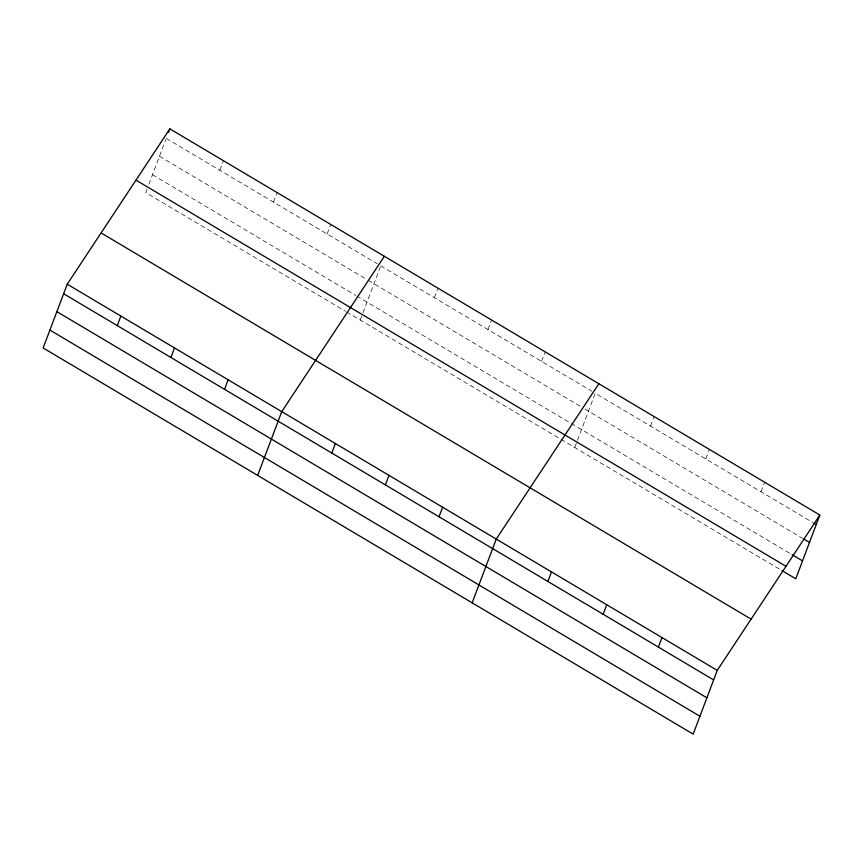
<?xml version="1.0" encoding="UTF-8"?>
<svg xmlns="http://www.w3.org/2000/svg" width="863" height="863" viewBox="0 0 863 863"><rect width="100%" height="100%" fill="white"/><g stroke="black" fill="none" stroke-linecap="round" stroke-linejoin="round"><path stroke-width="0.65" stroke-dasharray="4.32 3.24" d="M147.098 189.029L145.75 192.611L345.416 311.241M148.9 184.261L165.782 139.579M219.86 170.248L223.463 160.712M273.485 202.104L277.088 192.578M327.109 233.97L330.712 224.434M360.249 320.044L362.503 314.089M362.956 312.891L380.292 267.023M434.369 297.692L437.962 288.156M487.994 329.547L491.597 320.011M541.619 361.403L545.222 351.877M574.758 447.487L577.013 441.522M577.455 440.335L595.243 393.269L812.795 522.514M650.497 426.095L654.1 416.559M705.751 458.922L709.343 449.386M760.993 491.737L764.596 482.212M166.235 138.393L377.314 263.798M380.734 265.826L591.824 391.23M159.472 156.279L367.131 279.655M368.274 280.335L580.497 406.419M585.06 409.127L802.579 538.361M152.503 174.714L355.599 295.373M356.743 296.052L570.109 422.816M571.252 423.496L791.015 554.057M346.559 311.91L559.925 438.674M561.058 439.353L780.799 569.893"/><path stroke-width="1.29" d="M67.238 284.207L43.15 347.962L693.162 734.143L717.25 670.389L819.85 515.038L169.838 128.857L67.238 284.207L717.25 670.389M168.49 132.427L169.838 128.857M117.26 325.61L120.863 316.074M170.896 357.465L174.488 347.929M224.52 389.321L228.123 379.796M257.659 475.405L281.748 411.651L384.337 256.3M331.77 453.043L335.373 443.506M385.394 484.898L388.997 475.373M439.019 516.764L442.622 507.228M472.158 602.838L496.247 539.095L598.846 383.733M547.897 581.446L551.5 571.91M603.151 614.273L606.754 604.736M658.404 647.099L662.007 637.563M819.85 515.038L795.762 578.793L781.943 570.583M813.949 523.205L816.247 524.564M803.733 539.041L809.483 542.46M792.158 554.736L802.525 560.896M135.976 180.119L785.999 566.301M101.1 232.945L751.112 619.127M63.635 293.744L713.658 679.925M56.872 311.64L706.894 697.811M49.914 330.076L699.925 716.247"/></g></svg>
